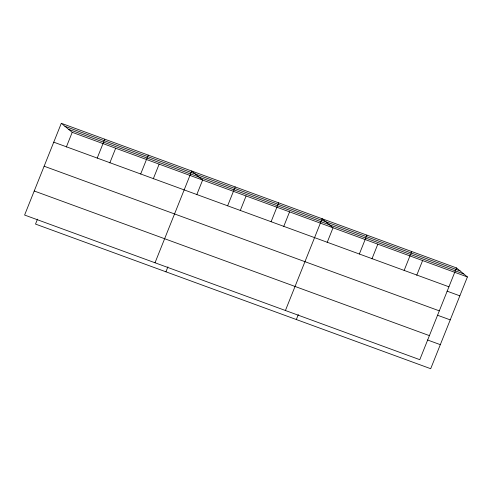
<?xml version="1.0" encoding="UTF-8"?>
<svg xmlns="http://www.w3.org/2000/svg" width="492" height="492" viewBox="0 0 492 492"><rect width="100%" height="100%" fill="white"/><g stroke="black" fill="none" stroke-linecap="round" stroke-linejoin="round"><path stroke-width="0.74" d="M61.303 123.289L24.6 215.047L419.787 359.677L456.484 267.919L61.303 123.289L72.213 132.323L467.4 276.953L430.697 368.711L35.516 224.081L37.497 219.131M66.34 147.003L72.213 132.323M97.219 158.08L104.771 139.199M109.814 162.913L115.688 148.233M140.687 173.99L148.24 155.109M153.283 178.824L159.156 164.143M155.011 262.777L191.714 171.019L202.624 180.047L196.751 194.734M165.927 271.805L167.907 266.855M227.63 205.804L235.182 186.929M240.225 210.644L246.098 195.957M271.098 221.714L278.65 202.839M283.693 226.554L289.567 211.868M285.422 310.501L322.125 218.743L333.035 227.778L327.162 242.464M296.338 319.536L298.318 314.585M359.357 254.013L366.909 235.139M371.952 258.853L377.825 244.167M404.147 270.409L411.699 251.529M416.742 275.243L422.61 260.563M64.901 126.272L460.088 270.901M68.616 129.341L463.796 273.97M53.751 142.17L448.932 286.799M447.05 291.147L459.848 295.833M44.132 166.216L439.313 310.852M437.431 315.2L450.229 319.88M34.219 190.994L429.405 335.63M427.523 339.978L440.322 344.658M456.484 267.919L467.4 276.953"/></g></svg>
